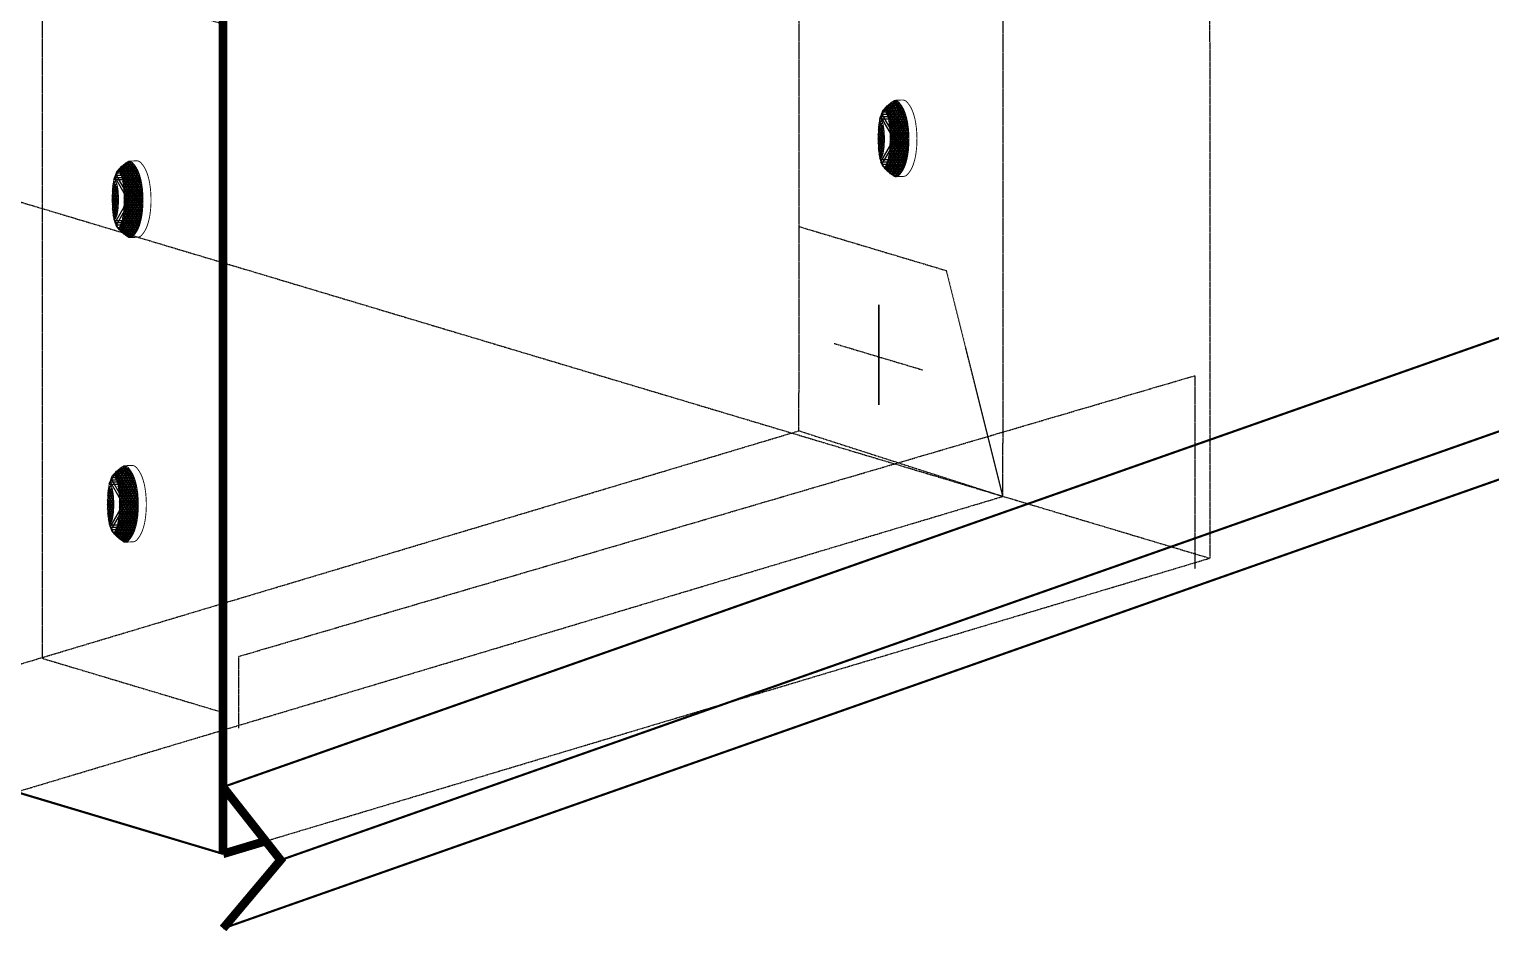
# Model space of a CAD drawing. Header units: millimetres. Extents: x 0 to 2669304, y -3314102 to 0.
# Drawn here: x 2514608 to 2518579, y -3182789 to -3180335 of the extents above; entities that cross this region are included whole.
import ezdxf

# ---------------------------------------------------------------- set-up
doc = ezdxf.new("R2010")
doc.units = ezdxf.units.MM
doc.header["$LTSCALE"] = 0.4
doc.header["$MEASUREMENT"] = 0
doc.linetypes.add('HIDDEN', pattern=[0.375, 0.25, -0.125])
doc.linetypes.add('HIDDEN2', pattern=[0.1875, 0.125, -0.0625])
doc.layers.add('FINALASSY', color=7, linetype='Continuous')
doc.layers.add('TRIMS', color=144, linetype='Continuous')

msp = doc.modelspace()

# ---------------------------------------------------------------- linework, layer by layer
at = {"color": 0}
for p, q in [((2514855.4909, -3180724.9971), (2514871.2443, -3180697.7114)), ((2514858.1971, -3180732.6007), (2514880.7089, -3180693.609)), ((2514860.9032, -3180740.2042), (2514886.5429, -3180695.795)), ((2514915.6558, -3180767.7806), (2514874.0948, -3180695.795)), ((2514876.4724, -3180694.2846), (2514883.3459, -3180694.2846)), ((2514913.2563, -3180751.3339), (2514879.8588, -3180693.4877)), ((2514907.3512, -3180728.8151), (2514889.7917, -3180698.4012)), ((2514838.185, -3180742.681), (2514858.0125, -3180708.3387)), ((2514839.973, -3180737.3022), (2514909.9965, -3180737.3022)), ((2514910.8074, -3180857.7092), (2514840.4754, -3180735.8906)), ((2514842.1603, -3180731.1569), (2514908.1337, -3180731.1569)), ((2514912.8851, -3180849.0171), (2514843.1816, -3180728.2871)), ((2514844.3475, -3180725.0115), (2514905.9922, -3180725.0115)), ((2514846.3858, -3180721.5461), (2514846.1158, -3180721.0785)), ((2514847.9443, -3180718.8661), (2514903.4702, -3180718.8661)), ((2514853.495, -3180721.5689), (2514850.3463, -3180716.1151)), ((2514853.5226, -3180712.7207), (2514900.3097, -3180712.7207)), ((2514916.7885, -3180818.9056), (2514854.7592, -3180711.4677)), ((2514915.8378, -3180829.5497), (2514855.5175, -3180725.072)), ((2514917.3493, -3180807.5862), (2514859.3461, -3180707.1218)), ((2514859.9583, -3180706.5753), (2514896.4061, -3180706.5753)), ((2514862.6702, -3180749.4345), (2514891.222, -3180699.9813)), ((2514917.4382, -3180795.4495), (2514864.1007, -3180703.0661)), ((2514864.1321, -3180759.1932), (2514895.3544, -3180705.1146)), ((2514865.1952, -3180769.6426), (2514899.1715, -3180710.794)), ((2514865.6972, -3180781.0638), (2514902.6294, -3180717.0954)), ((2514866.0276, -3180805.0732), (2514908.3381, -3180731.7892)), ((2514866.1993, -3180792.485), (2514905.6625, -3180724.1327)), ((2514867.4798, -3180700.4299), (2514891.6125, -3180700.4299)), ((2514916.9358, -3180782.2885), (2514869.018, -3180699.2924)), ((2514833.5846, -3180799.8122), (2514849.5017, -3180772.243)), ((2514833.8852, -3180787.0007), (2514848.0195, -3180762.5195)), ((2514850.7799, -3180802.9015), (2514834.431, -3180774.5845)), ((2514834.4491, -3180774.1746), (2514849.7086, -3180774.1746)), ((2514834.47, -3180773.697), (2514845.8841, -3180753.9273)), ((2514834.7192, -3180768.0292), (2514848.9502, -3180768.0292)), ((2514850.7198, -3180790.5067), (2514835.0788, -3180763.4157)), ((2514835.3083, -3180761.8838), (2514847.8966, -3180761.8838)), ((2514835.6986, -3180759.2783), (2514842.941, -3180746.7341)), ((2514836.2289, -3180755.7384), (2514846.4474, -3180755.7384)), ((2514849.9536, -3180776.8889), (2514836.5407, -3180753.657)), ((2514837.1495, -3180749.593), (2514844.2519, -3180749.593)), ((2514838.1716, -3180744.1911), (2514838.0026, -3180743.8984)), ((2514838.0702, -3180743.4476), (2514911.5908, -3180743.4476)), ((2514841.3255, -3180860.1493), (2514910.7179, -3180739.958)), ((2514844.0316, -3180867.7528), (2514912.752, -3180748.7257)), ((2514851.8046, -3180878.8711), (2514915.7031, -3180768.1958)), ((2514861.9533, -3180849.0023), (2514914.3861, -3180758.1861)), ((2514862.6939, -3180749.593), (2514912.9248, -3180749.593)), ((2514914.5564, -3180839.6211), (2514862.7343, -3180749.8626)), ((2514863.6145, -3180755.7384), (2514914.0076, -3180755.7384)), ((2514864.5352, -3180761.8838), (2514914.9157, -3180761.8838)), ((2514865.1242, -3180768.0292), (2514915.6842, -3180768.0292)), ((2514865.3944, -3180774.1746), (2514916.3143, -3180774.1746)), ((2514849.338, -3180824.9856), (2514833.4841, -3180797.5259)), ((2514833.5382, -3180798.7561), (2514850.8272, -3180798.7561)), ((2514833.6386, -3180792.6107), (2514850.7727, -3180792.6107)), ((2514833.8083, -3180804.9015), (2514850.7327, -3180804.9015)), ((2514833.9088, -3180786.4653), (2514850.5691, -3180786.4653)), ((2514850.296, -3180814.3542), (2514833.929, -3180786.0057)), ((2514847.7784, -3180834.5752), (2514834.0689, -3180810.8296)), ((2514834.0785, -3180811.0469), (2514850.489, -3180811.0469)), ((2514834.0867, -3180811.2334), (2514850.3883, -3180782.9981)), ((2514834.1789, -3180780.3199), (2514850.216, -3180780.3199)), ((2514834.3486, -3180817.1923), (2514850.0957, -3180817.1923)), ((2514834.5887, -3180822.6545), (2514850.8062, -3180794.565)), ((2514835.538, -3180833.3011), (2514850.6625, -3180807.1047)), ((2514856.2767, -3180883.4161), (2514916.6954, -3180778.7677)), ((2514860.9204, -3180887.6637), (2514917.3059, -3180790.0011)), ((2514865.4948, -3180817.1923), (2514916.9031, -3180817.1923)), ((2514902.4886, -3180880.1729), (2514865.5395, -3180816.1752)), ((2514865.6645, -3180780.3199), (2514916.8069, -3180780.3199)), ((2514865.7299, -3180891.6241), (2514917.4557, -3180802.0324)), ((2514865.765, -3180811.0469), (2514917.2269, -3180811.0469)), ((2514865.9347, -3180786.4653), (2514917.1629, -3180786.4653)), ((2514866.0351, -3180804.9015), (2514917.4146, -3180804.9015)), ((2514905.661, -3180873.3768), (2514866.0416, -3180804.7541)), ((2514866.2048, -3180792.6107), (2514917.3826, -3180792.6107)), ((2514908.3907, -3180865.814), (2514866.2113, -3180792.7572)), ((2514866.3053, -3180798.7561), (2514917.4665, -3180798.7561)), ((2514870.701, -3180895.3048), (2514917.0309, -3180815.0589)), ((2514834.6188, -3180823.3376), (2514849.5336, -3180823.3376)), ((2514845.5306, -3180842.9726), (2514834.6537, -3180824.1333)), ((2514834.966, -3180829.483), (2514848.6966, -3180829.483)), ((2514835.8866, -3180835.6284), (2514847.5627, -3180835.6284)), ((2514842.4964, -3180850.008), (2514836.4796, -3180839.5866)), ((2514836.8073, -3180841.7738), (2514845.937, -3180841.7738)), ((2514836.9999, -3180843.0598), (2514849.783, -3180820.9188)), ((2514837.7279, -3180847.9192), (2514843.5194, -3180847.9192)), ((2514838.6193, -3180852.5457), (2514847.0279, -3180837.9816)), ((2514839.1599, -3180854.0646), (2514911.7421, -3180854.0646)), ((2514885.5032, -3180899.9163), (2514860.0532, -3180855.8357)), ((2514862.1156, -3180847.9192), (2514913.1108, -3180847.9192)), ((2514890.7343, -3180896.6862), (2514862.211, -3180847.2823)), ((2514863.0362, -3180841.7738), (2514914.2252, -3180841.7738)), ((2514894.9961, -3180891.777), (2514863.6729, -3180837.5237)), ((2514863.9568, -3180835.6284), (2514915.1092, -3180835.6284)), ((2514864.8774, -3180829.483), (2514915.845, -3180829.483)), ((2514898.9142, -3180886.2726), (2514865.0375, -3180827.5964)), ((2514865.2247, -3180823.3376), (2514916.4427, -3180823.3376)), ((2514875.8307, -3180898.7105), (2514915.8556, -3180829.3855)), ((2514881.6787, -3180900.8723), (2514913.547, -3180845.6749)), ((2514841.3471, -3180860.2099), (2514910.1121, -3180860.2099)), ((2514852.4772, -3180879.586), (2514841.4381, -3180860.4657)), ((2514843.5343, -3180866.3553), (2514908.2122, -3180866.3553)), ((2514846.2647, -3180872.5007), (2514847.033, -3180872.5007)), ((2514847.512, -3180874.0155), (2514848.0337, -3180873.1118)), ((2514851.5952, -3180878.6461), (2514903.2714, -3180878.6461)), ((2514852.8105, -3180872.5007), (2514906.0136, -3180872.5007)), ((2514867.1572, -3180892.7217), (2514854.6409, -3180871.0428)), ((2514878.7285, -3180900.473), (2514857.347, -3180863.4393)), ((2514857.7276, -3180884.7915), (2514899.8513, -3180884.7915)), ((2514864.8582, -3180890.9369), (2514895.6415, -3180890.9369)), ((2514873.3071, -3180897.0823), (2514890.2855, -3180897.0823)), ((2514891.8251, -3180895.589), (2514907.5124, -3180868.4179)), ((2514842.7511, -3181552.3215), (2514858.5045, -3181525.0358)), ((2514845.4572, -3181559.9251), (2514867.969, -3181520.9334)), ((2514848.1634, -3181567.5286), (2514873.8031, -3181523.1194)), ((2514849.9303, -3181576.7589), (2514878.4822, -3181527.3057)), ((2514904.6984, -3181622.7739), (2514851.3608, -3181530.3905)), ((2514851.3923, -3181586.5176), (2514882.6145, -3181532.439)), ((2514854.7399, -3181527.7543), (2514878.8726, -3181527.7543)), ((2514904.196, -3181609.6129), (2514856.2782, -3181526.6168)), ((2514902.916, -3181595.105), (2514861.355, -3181523.1194)), ((2514863.7326, -3181521.609), (2514870.6061, -3181521.609)), ((2514900.5165, -3181578.6583), (2514867.119, -3181520.8121)), ((2514894.6113, -3181556.1395), (2514877.0519, -3181525.7256)), ((2514825.4318, -3181571.5155), (2514825.2628, -3181571.2228)), ((2514825.3303, -3181570.772), (2514898.8509, -3181570.772)), ((2514825.4452, -3181570.0054), (2514845.2727, -3181535.6631)), ((2514827.2332, -3181564.6266), (2514897.2567, -3181564.6266)), ((2514898.0676, -3181685.0336), (2514827.7356, -3181563.215)), ((2514828.5856, -3181687.4737), (2514897.9781, -3181567.2824)), ((2514829.4204, -3181558.4813), (2514895.3939, -3181558.4813)), ((2514900.1453, -3181676.3415), (2514830.4418, -3181555.6115)), ((2514831.6076, -3181552.3359), (2514893.2524, -3181552.3359)), ((2514833.646, -3181548.8705), (2514833.376, -3181548.4029)), ((2514835.2045, -3181546.1905), (2514890.7303, -3181546.1905)), ((2514840.7552, -3181548.8933), (2514837.6064, -3181543.4395)), ((2514840.7827, -3181540.0451), (2514887.5699, -3181540.0451)), ((2514904.0486, -3181646.23), (2514842.0194, -3181538.7921)), ((2514903.098, -3181656.8741), (2514842.7777, -3181552.3964)), ((2514904.6095, -3181634.9106), (2514846.6063, -3181534.4462)), ((2514847.2184, -3181533.8997), (2514883.6663, -3181533.8997)), ((2514852.4554, -3181596.967), (2514886.4316, -3181538.1184)), ((2514852.9574, -3181608.3882), (2514889.8896, -3181544.4198)), ((2514853.2877, -3181632.3976), (2514895.5983, -3181559.1136)), ((2514853.4595, -3181619.8094), (2514892.9227, -3181551.4571)), ((2514820.8448, -3181627.1366), (2514836.7618, -3181599.5674)), ((2514821.1454, -3181614.3251), (2514835.2797, -3181589.8439)), ((2514821.3468, -3181638.5578), (2514837.6485, -3181610.3225)), ((2514821.4391, -3181607.6443), (2514837.4762, -3181607.6443)), ((2514838.04, -3181630.2259), (2514821.6912, -3181601.9089)), ((2514821.7092, -3181601.499), (2514836.9688, -3181601.499)), ((2514821.7302, -3181601.0214), (2514833.1443, -3181581.2517)), ((2514821.9794, -3181595.3536), (2514836.2103, -3181595.3536)), ((2514837.98, -3181617.8311), (2514822.339, -3181590.7401)), ((2514822.5685, -3181589.2082), (2514835.1568, -3181589.2082)), ((2514822.9588, -3181586.6027), (2514830.2012, -3181574.0585)), ((2514823.4891, -3181583.0628), (2514833.7076, -3181583.0628)), ((2514837.2138, -3181604.2133), (2514823.8009, -3181580.9814)), ((2514824.4097, -3181576.9174), (2514831.5121, -3181576.9174)), ((2514831.2918, -3181695.0772), (2514900.0122, -3181576.0501)), ((2514839.0648, -3181706.1955), (2514902.9632, -3181595.5202)), ((2514843.5369, -3181710.7405), (2514903.9556, -3181606.0921)), ((2514849.2135, -3181676.3267), (2514901.6463, -3181585.5105)), ((2514849.9541, -3181576.9174), (2514900.1849, -3181576.9174)), ((2514901.8166, -3181666.9455), (2514849.9945, -3181577.187)), ((2514850.8747, -3181583.0628), (2514901.2678, -3181583.0628)), ((2514851.7953, -3181589.2082), (2514902.1758, -3181589.2082)), ((2514852.3844, -3181595.3536), (2514902.9443, -3181595.3536)), ((2514852.6546, -3181601.499), (2514903.5745, -3181601.499)), ((2514852.9247, -3181607.6443), (2514904.0671, -3181607.6443)), ((2514836.5981, -3181652.31), (2514820.7443, -3181624.8503)), ((2514820.7984, -3181626.0805), (2514838.0874, -3181626.0805)), ((2514820.8988, -3181619.9351), (2514838.0329, -3181619.9351)), ((2514821.0685, -3181632.2259), (2514837.9929, -3181632.2259)), ((2514821.1689, -3181613.7897), (2514837.8293, -3181613.7897)), ((2514837.5562, -3181641.6786), (2514821.1891, -3181613.3301)), ((2514835.0386, -3181661.8996), (2514821.3291, -3181638.154)), ((2514821.3386, -3181638.3713), (2514837.7492, -3181638.3713)), ((2514821.6088, -3181644.5166), (2514837.3559, -3181644.5166)), ((2514821.8489, -3181649.9789), (2514838.0664, -3181621.8894)), ((2514821.8789, -3181650.662), (2514836.7938, -3181650.662)), ((2514832.7908, -3181670.297), (2514821.9139, -3181651.4577)), ((2514822.7982, -3181660.6255), (2514837.9227, -3181634.4291)), ((2514824.2601, -3181670.3842), (2514837.0432, -3181648.2432)), ((2514848.1806, -3181714.9881), (2514904.5661, -3181617.3255)), ((2514852.4849, -3181650.662), (2514903.7029, -3181650.662)), ((2514852.755, -3181644.5166), (2514904.1633, -3181644.5166)), ((2514889.7488, -3181707.4973), (2514852.7997, -3181643.4996)), ((2514852.9901, -3181718.9485), (2514904.7159, -3181629.3568)), ((2514853.0251, -3181638.3713), (2514904.4871, -3181638.3713)), ((2514853.1949, -3181613.7897), (2514904.4231, -3181613.7897)), ((2514853.2953, -3181632.2259), (2514904.6748, -3181632.2259)), ((2514892.9211, -3181700.7012), (2514853.3018, -3181632.0785)), ((2514853.465, -3181619.9351), (2514904.6428, -3181619.9351)), ((2514895.6508, -3181693.1384), (2514853.4714, -3181620.0816)), ((2514853.5654, -3181626.0805), (2514904.7267, -3181626.0805)), ((2514857.9611, -3181722.6292), (2514904.2911, -3181642.3833)), ((2514822.2262, -3181656.8074), (2514835.9568, -3181656.8074)), ((2514823.1468, -3181662.9528), (2514834.8229, -3181662.9528)), ((2514829.7566, -3181677.3324), (2514823.7398, -3181666.911)), ((2514824.0674, -3181669.0982), (2514833.1972, -3181669.0982)), ((2514824.9881, -3181675.2436), (2514830.7795, -3181675.2436)), ((2514825.8795, -3181679.8701), (2514834.2881, -3181665.306)), ((2514826.42, -3181681.389), (2514899.0023, -3181681.389)), ((2514828.6072, -3181687.5343), (2514897.3723, -3181687.5343)), ((2514839.7374, -3181706.9104), (2514828.6983, -3181687.7901)), ((2514865.9887, -3181727.7974), (2514844.6072, -3181690.7637)), ((2514872.7633, -3181727.2407), (2514847.3134, -3181683.1601)), ((2514849.3757, -3181675.2436), (2514900.371, -3181675.2436)), ((2514877.9945, -3181724.0106), (2514849.4712, -3181674.6067)), ((2514850.2964, -3181669.0982), (2514901.4854, -3181669.0982)), ((2514882.2562, -3181719.1014), (2514850.9331, -3181664.8481)), ((2514851.217, -3181662.9528), (2514902.3694, -3181662.9528)), ((2514852.1376, -3181656.8074), (2514903.1052, -3181656.8074)), ((2514886.1744, -3181713.597), (2514852.2977, -3181654.9208)), ((2514863.0909, -3181726.0349), (2514903.1158, -3181656.7099)), ((2514868.9389, -3181728.1967), (2514900.8071, -3181672.9993)), ((2514830.7945, -3181693.6797), (2514895.4724, -3181693.6797)), ((2514833.5248, -3181699.8251), (2514834.2931, -3181699.8251)), ((2514834.7722, -3181701.3399), (2514835.2939, -3181700.4362)), ((2514838.8554, -3181705.9705), (2514890.5316, -3181705.9705)), ((2514840.0707, -3181699.8251), (2514893.2738, -3181699.8251)), ((2514854.4174, -3181720.0461), (2514841.901, -3181698.3672)), ((2514844.9877, -3181712.1159), (2514887.1115, -3181712.1159)), ((2514852.1184, -3181718.2613), (2514882.9017, -3181718.2613)), ((2514860.5673, -3181724.4067), (2514877.5456, -3181724.4067)), ((2514879.0853, -3181722.9134), (2514894.7726, -3181695.7423))]:
    msp.add_line(p, q, dxfattribs=at)
at = {"const_width": 2.4582}
for points in [[(2514845.1964, -3180871.1623, 0.095437445), (2514879.6323, -3180901.0002, 0.002390685), (2514879.7895, -3180900.9994, 0.212755143), (2514891.9644, -3180895.4331, 0.094226861), (2514906.834, -3180870.3326, 0.05090331), (2514914.6084, -3180839.2643, 0.038279383), (2514917.4547, -3180796.8193, 0.038279383), (2514913.7972, -3180754.4366, 0.05090331), (2514905.4301, -3180723.5226, 0.094226861), (2514890.0831, -3180698.711, 0.210257515), (2514877.9612, -3180693.3778, 0.089592378), (2514845.7264, -3180721.5638, 0.002390685)], [(2514902.1381, -3180900.0317, 0.202830571), (2514913.6875, -3180894.4832, 0.094226861), (2514928.5572, -3180869.3828, 0.05090331), (2514936.3316, -3180838.3144, 0.038279383), (2514939.1779, -3180795.8694, 0.038279383), (2514935.5204, -3180753.4867, 0.05090331), (2514927.1533, -3180722.5727, 0.094226861), (2514911.8063, -3180697.7612, 0.212755143), (2514899.5272, -3180692.4287, 0.033996461), (2514897.3005, -3180692.6017, 0.094226861)], [(2514839.357, -3180851.8737, 0.2811977), (2514842.5365, -3180849.9321, 0.066291697), (2514847.4687, -3180836.0743, 0.030429397), (2514849.8509, -3180820.1721, 0.021968776), (2514850.8286, -3180797.9312, 0.021968776), (2514849.8509, -3180775.6904, 0.030429397), (2514847.4687, -3180759.7882, 0.066291697), (2514842.5365, -3180745.9304, 0.2811977), (2514839.357, -3180743.9888, 0.112559032), (2514837.8078, -3180744.342, 0.066291697)], [(2514832.4566, -3181698.4867, 0.095437445), (2514866.8924, -3181728.3246, 0.002390685), (2514867.0497, -3181728.3238, 0.212755143), (2514879.2245, -3181722.7575, 0.094226861), (2514894.0942, -3181697.657, 0.05090331), (2514901.8686, -3181666.5887, 0.038279383), (2514904.7149, -3181624.1437, 0.038279383), (2514901.0574, -3181581.761, 0.05090331), (2514892.6903, -3181550.847, 0.094226861), (2514877.3433, -3181526.0354, 0.210257515), (2514865.2214, -3181520.7022, 0.089592378), (2514832.9866, -3181548.8882, 0.002390685)], [(2514889.3983, -3181727.3561, 0.202830571), (2514900.9477, -3181721.8076, 0.094226861), (2514915.8174, -3181696.7072, 0.05090331), (2514923.5917, -3181665.6388, 0.038279383), (2514926.4381, -3181623.1938, 0.038279383), (2514922.7805, -3181580.8111, 0.05090331), (2514914.4134, -3181549.8971, 0.094226861), (2514899.0665, -3181525.0856, 0.212755143), (2514886.7874, -3181519.7531, 0.033996461), (2514884.5607, -3181519.9261, 0.094226861)], [(2514826.6172, -3181679.1981, 0.2811977), (2514829.7967, -3181677.2565, 0.066291697), (2514834.7288, -3181663.3987, 0.030429397), (2514837.1111, -3181647.4965, 0.021968776), (2514838.0888, -3181625.2556, 0.021968776), (2514837.1111, -3181603.0148, 0.030429397), (2514834.7288, -3181587.1126, 0.066291697), (2514829.7967, -3181573.2548, 0.2811977), (2514826.6172, -3181571.3132, 0.112559032), (2514825.0679, -3181571.6664, 0.066291697)]]:
    msp.add_lwpolyline(points, format="xyb", dxfattribs=at)
for points in [[(2514877.9612, -3180693.3778), (2514898.3632, -3180692.428)], [(2514879.6323, -3180901.0002), (2514902.8197, -3180900.0317)], [(2514865.2214, -3181520.7022), (2514885.6233, -3181519.7524)], [(2514866.8924, -3181728.3246), (2514890.0799, -3181727.3561)]]:
    msp.add_lwpolyline(points, dxfattribs=at)
for points in [[(2514849.9217, -3180874.2648), (2514854.4862, -3180871.4774), (2514861.5666, -3180851.5835), (2514864.9866, -3180828.7545), (2514866.3901, -3180796.8258), (2514864.9866, -3180764.8971), (2514861.5666, -3180742.0681), (2514854.4862, -3180722.1742), (2514849.9217, -3180719.3868), (2514845.3573, -3180722.1742), (2514838.2768, -3180742.0681), (2514834.8569, -3180764.8971), (2514833.4533, -3180796.8258), (2514834.8569, -3180828.7545), (2514838.2768, -3180851.5835), (2514845.3573, -3180871.4774)], [(2514837.1819, -3181701.5892), (2514841.7463, -3181698.8018), (2514848.8268, -3181678.9079), (2514852.2467, -3181656.0789), (2514853.6503, -3181624.1502), (2514852.2467, -3181592.2215), (2514848.8268, -3181569.3925), (2514841.7463, -3181549.4986), (2514837.1819, -3181546.7112), (2514832.6175, -3181549.4986), (2514825.537, -3181569.3925), (2514822.1171, -3181592.2215), (2514820.7135, -3181624.1502), (2514822.1171, -3181656.0789), (2514825.537, -3181678.9079), (2514832.6175, -3181698.8018)]]:
    msp.add_lwpolyline(points, close=True, dxfattribs=at)
for points in [[(2514838.305, -3180851.7154, 0.074835318), (2514839.357, -3180851.8737, 0.2811977)], [(2514825.5652, -3181679.0398, 0.074835318), (2514826.6172, -3181679.1981, 0.2811977)]]:
    msp.add_lwpolyline(points, format="xyb")
at = {"layer": 'FINALASSY', "color": 0}
for p, q in [((2516936.3905, -3180559.7007), (2516952.144, -3180532.415)), ((2516939.0967, -3180567.3042), (2516961.6085, -3180528.3126)), ((2516941.8029, -3180574.9078), (2516967.4426, -3180530.4986)), ((2516943.5698, -3180584.1381), (2516972.1217, -3180534.6849)), ((2516998.3379, -3180630.1531), (2516945.0003, -3180537.7697)), ((2516945.0318, -3180593.8968), (2516976.254, -3180539.8182)), ((2516948.3794, -3180535.1335), (2516972.5121, -3180535.1335)), ((2516997.8355, -3180616.9921), (2516949.9176, -3180533.996)), ((2516996.5554, -3180602.4842), (2516954.9945, -3180530.4985)), ((2516957.3721, -3180528.9881), (2516964.2456, -3180528.9881)), ((2516994.156, -3180586.0375), (2516960.7585, -3180528.1913)), ((2516988.2508, -3180563.5187), (2516970.6914, -3180533.1048)), ((2516919.0713, -3180578.8947), (2516918.9023, -3180578.602)), ((2516918.9698, -3180578.1512), (2516992.4904, -3180578.1512)), ((2516919.0847, -3180577.3846), (2516938.9122, -3180543.0423)), ((2516920.8727, -3180572.0058), (2516990.8962, -3180572.0058)), ((2516991.7071, -3180692.4128), (2516921.3751, -3180570.5942)), ((2516922.2251, -3180694.8528), (2516991.6176, -3180574.6616)), ((2516923.0599, -3180565.8605), (2516989.0334, -3180565.8605)), ((2516993.7848, -3180683.7207), (2516924.0813, -3180562.9907)), ((2516925.2471, -3180559.7151), (2516986.8919, -3180559.7151)), ((2516927.2854, -3180556.2497), (2516927.0155, -3180555.7821)), ((2516928.844, -3180553.5697), (2516984.3698, -3180553.5697)), ((2516934.3947, -3180556.2725), (2516931.2459, -3180550.8187)), ((2516934.4222, -3180547.4243), (2516981.2094, -3180547.4243)), ((2516997.6881, -3180653.6092), (2516935.6589, -3180546.1713)), ((2516996.7374, -3180664.2533), (2516936.4172, -3180559.7756)), ((2516998.249, -3180642.2898), (2516940.2458, -3180541.8254)), ((2516940.8579, -3180541.2789), (2516977.3058, -3180541.2789)), ((2516946.0948, -3180604.3462), (2516980.0711, -3180545.4976)), ((2516946.5969, -3180615.7674), (2516983.5291, -3180551.799)), ((2516946.9272, -3180639.7768), (2516989.2378, -3180566.4928)), ((2516947.099, -3180627.1886), (2516986.5622, -3180558.8363)), ((2516914.4843, -3180634.5158), (2516930.4013, -3180606.9466)), ((2516914.7849, -3180621.7043), (2516928.9192, -3180597.2231)), ((2516914.9863, -3180645.937), (2516931.288, -3180617.7017)), ((2516915.0786, -3180615.0235), (2516931.1157, -3180615.0235)), ((2516931.6795, -3180637.6051), (2516915.3307, -3180609.2881)), ((2516915.3487, -3180608.8781), (2516930.6083, -3180608.8781)), ((2516915.3697, -3180608.4006), (2516926.7838, -3180588.6309)), ((2516915.6189, -3180602.7328), (2516929.8498, -3180602.7328)), ((2516931.6195, -3180625.2103), (2516915.9785, -3180598.1193)), ((2516916.208, -3180596.5874), (2516928.7963, -3180596.5874)), ((2516916.5983, -3180593.9819), (2516923.8407, -3180581.4377)), ((2516917.1286, -3180590.442), (2516927.347, -3180590.442)), ((2516930.8533, -3180611.5925), (2516917.4404, -3180588.3606)), ((2516918.0492, -3180584.2966), (2516925.1516, -3180584.2966)), ((2516924.9313, -3180702.4564), (2516993.6517, -3180583.4293)), ((2516932.7043, -3180713.5747), (2516996.6027, -3180602.8994)), ((2516937.1764, -3180718.1197), (2516997.5951, -3180613.4713)), ((2516942.853, -3180683.7059), (2516995.2857, -3180592.8897)), ((2516943.5936, -3180584.2966), (2516993.8244, -3180584.2966)), ((2516995.4561, -3180674.3247), (2516943.634, -3180584.5662)), ((2516944.5142, -3180590.442), (2516994.9073, -3180590.442)), ((2516945.4348, -3180596.5874), (2516995.8153, -3180596.5874)), ((2516946.0239, -3180602.7328), (2516996.5838, -3180602.7328)), ((2516946.2941, -3180608.8781), (2516997.2139, -3180608.8781)), ((2516946.5642, -3180615.0235), (2516997.7066, -3180615.0235)), ((2516930.2376, -3180659.6892), (2516914.3838, -3180632.2295)), ((2516914.4379, -3180633.4597), (2516931.7269, -3180633.4597)), ((2516914.5383, -3180627.3143), (2516931.6724, -3180627.3143)), ((2516914.708, -3180639.6051), (2516931.6324, -3180639.6051)), ((2516914.8084, -3180621.1689), (2516931.4688, -3180621.1689)), ((2516931.1956, -3180649.0578), (2516914.8286, -3180620.7093)), ((2516928.6781, -3180669.2787), (2516914.9686, -3180645.5332)), ((2516914.9781, -3180645.7505), (2516931.3887, -3180645.7505)), ((2516915.2483, -3180651.8958), (2516930.9954, -3180651.8958)), ((2516915.4884, -3180657.3581), (2516931.7059, -3180629.2686)), ((2516915.5184, -3180658.0412), (2516930.4333, -3180658.0412)), ((2516926.4303, -3180677.6762), (2516915.5534, -3180658.8369)), ((2516916.4377, -3180668.0047), (2516931.5622, -3180641.8083)), ((2516917.8996, -3180677.7634), (2516930.6827, -3180655.6224)), ((2516941.8201, -3180722.3673), (2516998.2056, -3180624.7047)), ((2516946.1244, -3180658.0412), (2516997.3424, -3180658.0412)), ((2516946.3945, -3180651.8958), (2516997.8027, -3180651.8958)), ((2516983.3883, -3180714.8765), (2516946.4392, -3180650.8788)), ((2516946.6296, -3180726.3277), (2516998.3554, -3180636.736)), ((2516946.6646, -3180645.7505), (2516998.1266, -3180645.7505)), ((2516946.8343, -3180621.1689), (2516998.0625, -3180621.1689)), ((2516946.9348, -3180639.6051), (2516998.3143, -3180639.6051)), ((2516986.5606, -3180708.0804), (2516946.9413, -3180639.4577)), ((2516947.1045, -3180627.3143), (2516998.2823, -3180627.3143)), ((2516989.2903, -3180700.5176), (2516947.1109, -3180627.4608)), ((2516947.2049, -3180633.4597), (2516998.3662, -3180633.4597)), ((2516951.6006, -3180730.0084), (2516997.9306, -3180649.7625)), ((2516915.8657, -3180664.1866), (2516929.5963, -3180664.1866)), ((2516916.7863, -3180670.332), (2516928.4623, -3180670.332)), ((2516923.3961, -3180684.7116), (2516917.3793, -3180674.2902)), ((2516917.7069, -3180676.4774), (2516926.8367, -3180676.4774)), ((2516918.6275, -3180682.6228), (2516924.419, -3180682.6228)), ((2516919.519, -3180687.2493), (2516927.9276, -3180672.6852)), ((2516920.0595, -3180688.7682), (2516992.6418, -3180688.7682)), ((2516922.2467, -3180694.9135), (2516991.0117, -3180694.9135)), ((2516933.3768, -3180714.2896), (2516922.3378, -3180695.1693)), ((2516959.6281, -3180735.1766), (2516938.2467, -3180698.1428)), ((2516966.4028, -3180734.6199), (2516940.9529, -3180690.5393)), ((2516943.0152, -3180682.6228), (2516994.0105, -3180682.6228)), ((2516971.634, -3180731.3898), (2516943.1106, -3180681.9859)), ((2516943.9359, -3180676.4774), (2516995.1249, -3180676.4774)), ((2516975.8957, -3180726.4806), (2516944.5726, -3180672.2272)), ((2516944.8565, -3180670.332), (2516996.0089, -3180670.332)), ((2516945.7771, -3180664.1866), (2516996.7447, -3180664.1866)), ((2516979.8138, -3180720.9762), (2516945.9371, -3180662.3)), ((2516956.7304, -3180733.4141), (2516996.7553, -3180664.089)), ((2516962.5784, -3180735.5759), (2516994.4466, -3180680.3785)), ((2516924.4339, -3180701.0589), (2516989.1119, -3180701.0589)), ((2516927.1643, -3180707.2043), (2516927.9326, -3180707.2043)), ((2516928.4116, -3180708.719), (2516928.9333, -3180707.8154)), ((2516932.4949, -3180713.3497), (2516984.1711, -3180713.3497)), ((2516933.7102, -3180707.2043), (2516986.9133, -3180707.2043)), ((2516948.0568, -3180727.4253), (2516935.5405, -3180705.7464)), ((2516938.6272, -3180719.4951), (2516980.7509, -3180719.4951)), ((2516945.7578, -3180725.6405), (2516976.5412, -3180725.6405)), ((2516954.2068, -3180731.7858), (2516971.1851, -3180731.7858)), ((2516972.7248, -3180730.2926), (2516988.412, -3180703.1215))]:
    msp.add_line(p, q, dxfattribs=at)
at = {"layer": 'FINALASSY', "color": 5, "linetype": 'HIDDEN2'}
for points in [[(2514019.0702, -3182228.5776), (2516699.5304, -3181425.6941), (2516701.0652, -3178417.6706), (2516701.2464, -3178062.4067)], [(2513898.783, -3179266.8177), (2513898.7827, -3179551.7964), (2514573.277, -3180101.6644), (2514573.277, -3182406.7516), (2517253.7372, -3181603.868), (2517255.2719, -3178595.8445), (2517255.4532, -3178240.5807), (2513898.783, -3179266.8177)], [(2517816.782, -3181771.1185), (2517815.3585, -3178404.295)], [(2515134.8983, -3180321.2091), (2514643.2675, -3180173.95), (2514643.2675, -3182043.5553), (2515134.8993, -3182190.8142)], [(2514019.0702, -3180634.8605), (2517815.3585, -3181771.7683)], [(2516699.5304, -3180870.8564), (2517100.1895, -3180990.6031)], [(2517253.7372, -3181603.868), (2517100.1895, -3180990.6031)], [(2515177.3137, -3182233.2785), (2515177.3137, -3182038.566), (2517774.7815, -3181276.0343), (2517774.7815, -3181800.712)], [(2516699.5304, -3181425.6941), (2517253.7372, -3181603.868)], [(2516699.5304, -3181425.6941), (2517253.7372, -3181603.868)], [(2515250.6362, -3182540.2939), (2517815.3585, -3181771.7683), (2517816.782, -3181771.1185)]]:
    msp.add_lwpolyline(points, dxfattribs=at)
at = {"layer": 'FINALASSY', "const_width": 2.4582}
for points in [[(2516926.0961, -3180705.8659, 0.095437445), (2516960.5319, -3180735.7038, 0.002390685), (2516960.6892, -3180735.703, 0.212755143), (2516972.864, -3180730.1367, 0.094226861), (2516987.7337, -3180705.0362, 0.05090331), (2516995.5081, -3180673.9678, 0.038279383), (2516998.3544, -3180631.5229, 0.038279383), (2516994.6969, -3180589.1402, 0.05090331), (2516986.3297, -3180558.2261, 0.094226861), (2516970.9828, -3180533.4146, 0.210257515), (2516958.8609, -3180528.0814, 0.089592378), (2516926.626, -3180556.2674, 0.002390685)], [(2516983.0378, -3180734.7352, 0.202830571), (2516994.5872, -3180729.1868, 0.094226861), (2517009.4569, -3180704.0864, 0.05090331), (2517017.2312, -3180673.018, 0.038279383), (2517020.0776, -3180630.573, 0.038279383), (2517016.42, -3180588.1903, 0.05090331), (2517008.0529, -3180557.2763, 0.094226861), (2516992.706, -3180532.4648, 0.212755143), (2516980.4269, -3180527.1323, 0.033996461), (2516978.2002, -3180527.3053, 0.094226861)], [(2516920.2567, -3180686.5773, 0.2811977), (2516923.4362, -3180684.6357, 0.066291697), (2516928.3683, -3180670.7779, 0.030429397), (2516930.7506, -3180654.8757, 0.021968776), (2516931.7283, -3180632.6348, 0.021968776), (2516930.7506, -3180610.3939, 0.030429397), (2516928.3683, -3180594.4917, 0.066291697), (2516923.4362, -3180580.634, 0.2811977), (2516920.2567, -3180578.6924, 0.112559032), (2516918.7074, -3180579.0456, 0.066291697)]]:
    msp.add_lwpolyline(points, format="xyb", dxfattribs=at)
for points in [[(2516958.8609, -3180528.0814), (2516979.2628, -3180527.1316)], [(2516960.5319, -3180735.7038), (2516983.7194, -3180734.7352)]]:
    msp.add_lwpolyline(points, dxfattribs=at)
msp.add_lwpolyline([(2516930.8214, -3180708.9684), (2516935.3858, -3180706.181), (2516942.4663, -3180686.2871), (2516945.8862, -3180663.4581), (2516947.2898, -3180631.5294), (2516945.8862, -3180599.6007), (2516942.4663, -3180576.7717), (2516935.3858, -3180556.8778), (2516930.8214, -3180554.0904), (2516926.2569, -3180556.8778), (2516919.1765, -3180576.7717), (2516915.7565, -3180599.6007), (2516914.353, -3180631.5294), (2516915.7565, -3180663.4581), (2516919.1765, -3180686.2871), (2516926.2569, -3180706.181)], close=True, dxfattribs=at)
at = {"layer": 'FINALASSY'}
msp.add_lwpolyline([(2516919.2046, -3180686.419, 0.074835318), (2516920.2567, -3180686.5773, 0.2811977)], format="xyb", dxfattribs=at)
at = {"layer": 'FINALASSY', "linetype": 'Continuous'}
msp.add_lwpolyline([(2516916.6884, -3181083.9906), (2516916.6884, -3181354.7427)], close=True, dxfattribs=at)
at = {"layer": 'FINALASSY', "linetype": 'HIDDEN'}
msp.add_lwpolyline([(2516795.5056, -3181188.5729), (2517035.8068, -3181260.3928)], dxfattribs=at)
at = {"layer": 'TRIMS', "linetype": 'Continuous'}
for points, const_width in [([(2508974.3798, -3176194.7646), (2508382.2456, -3176372.1277), (2508382.2442, -3177899.4167), (2509056.7384, -3178449.2847), (2509056.7384, -3179308.0152), (2509214.1994, -3179486.2817), (2508894.4828, -3179456.41), (2509056.7384, -3179639.3385), (2509056.7384, -3180754.3719), (2515134.8983, -3182574.9751)], 5.8527), ([(2515134.8983, -3182574.9751), (2515250.6362, -3182540.2939)], 23.411)]:
    msp.add_lwpolyline(points, dxfattribs=dict(at, const_width=const_width))
at = {"layer": 'TRIMS'}
for points, const_width in [([(2512418.4638, -3177578.3646), (2512608.8693, -3177444.9812), (2515402.7301, -3178281.5694), (2515402.7301, -3180002.2771), (2515134.8983, -3180269.888), (2515134.8975, -3182393.3758)], 23.411), ([(2515402.7301, -3178474.9874), (2515402.7301, -3180002.2771), (2515134.8983, -3180269.888), (2515134.8993, -3182574.9748)], 23.411), ([(2515134.8983, -3182393.3768), (2520586.2393, -3180475.5162)], 5.8527), ([(2515291.2049, -3182591.7916), (2520742.546, -3180673.9311)], 5.8527), ([(2515134.8989, -3182777.5382), (2520586.2399, -3180859.6776)], 5.8527), ([(2515134.8983, -3182393.3768), (2515291.2041, -3182591.7905), (2515134.898, -3182777.5371)], 23.411)]:
    msp.add_lwpolyline(points, dxfattribs=dict(at, const_width=const_width))

doc.saveas('drawing.dxf')
